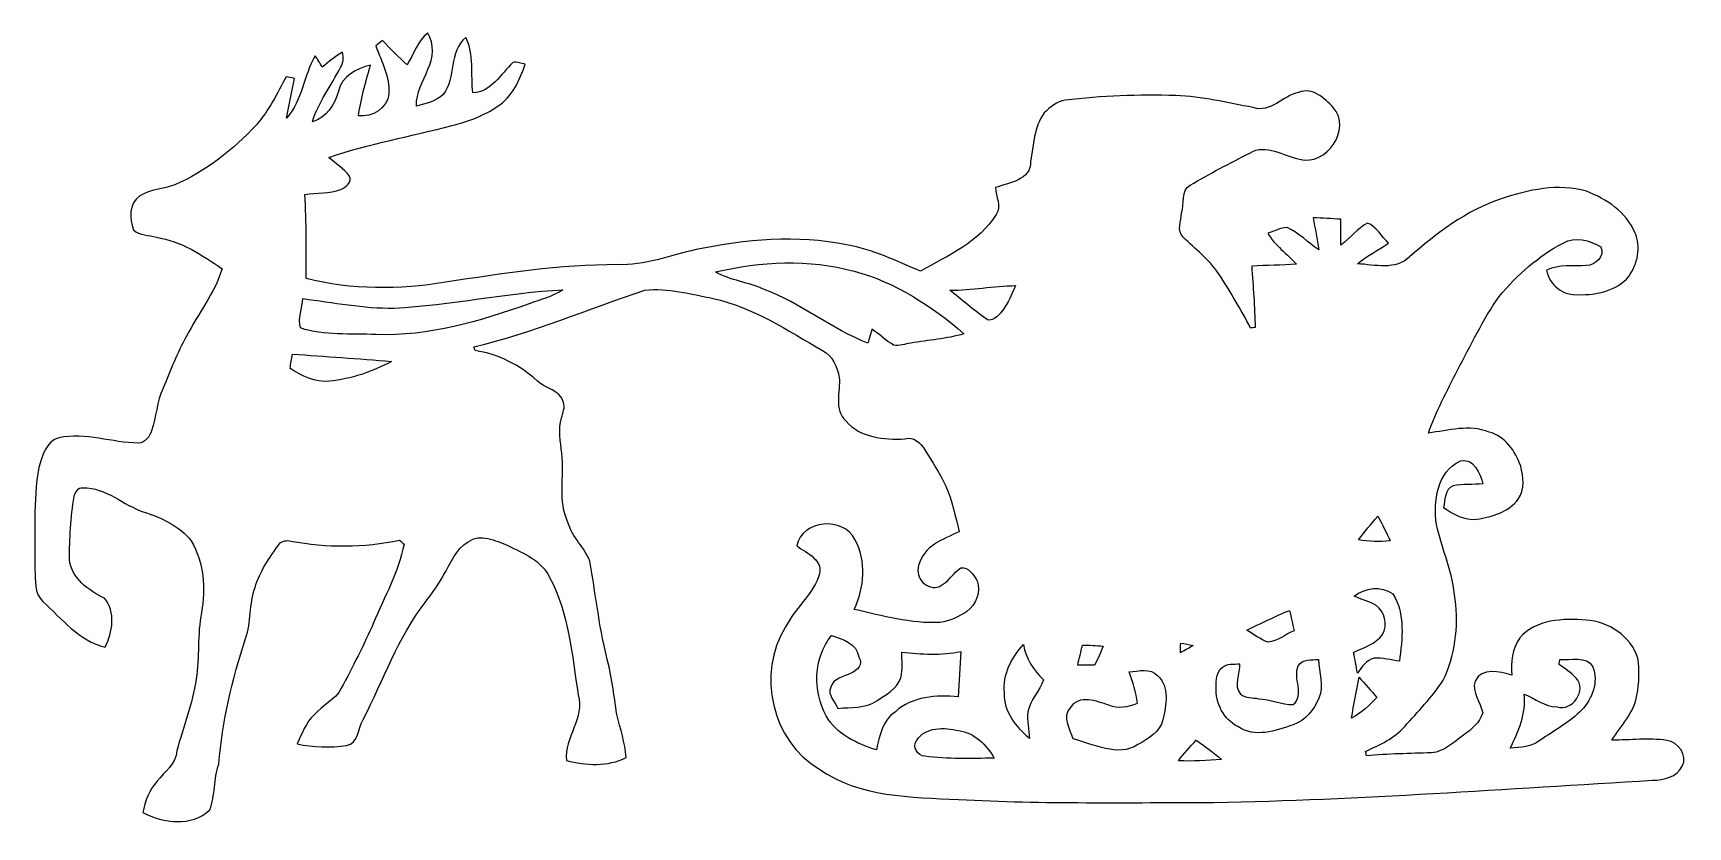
# Model space of a CAD drawing. Header units: centimetres. Extents: x -14.6 to 14.7, y -7.1 to 6.9.
import ezdxf

# ---------------------------------------------------------------- set-up
doc = ezdxf.new("R2010")
doc.units = ezdxf.units.CM
doc.header["$MEASUREMENT"] = 0
doc.layers.add('Layer 1', color=7, linetype='Continuous')

msp = doc.modelspace()

# ---------------------------------------------------------------- linework, layer by layer
at = {"layer": 'Layer 1', "color": 251}
for points, knots in [([(-7.93291, 6.37857), (-7.81791, 6.56837), (-7.75088, 6.79415), (-7.57202, 6.93808), (-7.57202, 6.93808), (-7.45208, 6.74299), (-7.46795, 6.49781), (-7.56673, 6.29708), (-7.56673, 6.29708), (-7.65493, 6.08683), (-7.77875, 5.88045), (-7.77134, 5.64444), (-7.77134, 5.64444), (-7.60659, 5.69031), (-7.42244, 5.72417), (-7.29968, 5.85329), (-7.29968, 5.85329), (-7.06191, 6.14433), (-7.20937, 6.61529), (-6.89716, 6.86117), (-6.89716, 6.86117), (-6.74793, 6.55779), (-6.80861, 6.2043), (-6.77651, 5.87869), (-6.77651, 5.87869), (-6.44031, 5.89245), (-6.28403, 6.21418), (-6.06601, 6.41562), (-6.06601, 6.41562), (-5.99299, 6.43396), (-5.91855, 6.40009), (-5.84694, 6.38775), (-5.84694, 6.38775), (-5.94466, 6.10306), (-6.0766, 5.80249), (-6.34189, 5.63739), (-6.34189, 5.63739), (-6.58178, 5.47158), (-6.85976, 5.37245), (-7.14058, 5.30154), (-7.14058, 5.30154), (-7.86553, 5.10893), (-8.60954, 4.98263), (-9.31933, 4.73569), (-9.31933, 4.73569), (-9.20186, 4.62527), (-9.05616, 4.54201), (-8.95879, 4.41113), (-8.95879, 4.41113), (-8.89847, 4.30424), (-9.01912, 4.20758), (-9.10696, 4.16842), (-9.10696, 4.16842), (-9.31086, 4.09681), (-9.53311, 4.11304), (-9.74513, 4.08129), (-9.74513, 4.08129), (-9.71091, 3.58634), (-9.72608, 3.09033), (-9.72397, 2.59433), (-9.72397, 2.59433), (-8.91893, 2.38725), (-8.07085, 2.39148), (-7.25452, 2.5273), (-7.25452, 2.5273), (-6.24805, 2.68182), (-5.23593, 2.83739), (-4.21534, 2.83916), (-4.21534, 2.83916), (-3.73521, 2.81552), (-3.28542, 3.00426), (-2.82504, 3.10444), (-2.82504, 3.10444), (-1.95157, 3.28895), (-1.03999, 3.36973), (-0.1591, 3.18805), (-0.1591, 3.18805), (0.30057, 3.10903), (0.71967, 2.89983), (1.14547, 2.72203), (1.14547, 2.72203), (1.62595, 2.99932), (2.18123, 3.23427), (2.48426, 3.7278), (2.48426, 3.7278), (2.5848, 3.87315), (2.47368, 4.04495), (2.46944, 4.20229), (2.46944, 4.20229), (2.70334, 4.28942), (3.10621, 4.33141), (3.09033, 4.66866), (3.09033, 4.66866), (3.14643, 4.95759), (3.14678, 5.28108), (3.33234, 5.52556), (3.33234, 5.52556), (3.43323, 5.62645), (3.55424, 5.72841), (3.70099, 5.74851), (3.70099, 5.74851), (4.3494, 5.82859), (5.00451, 5.85258), (5.6575, 5.83212), (5.6575, 5.83212), (6.1214, 5.81554), (6.57401, 5.70794), (7.02769, 5.61834), (7.02769, 5.61834), (7.33742, 5.51462), (7.54803, 5.83142), (7.83167, 5.88504), (7.83167, 5.88504), (8.07826, 5.98734), (8.28604, 5.78485), (8.44479, 5.62328), (8.44479, 5.62328), (8.77746, 5.23205), (8.32379, 4.57553), (7.84542, 4.7057), (7.84542, 4.7057), (7.55862, 4.76109), (7.2577, 4.99039), (6.96807, 4.81436), (6.96807, 4.81436), (6.61211, 4.63338), (6.25687, 4.44888), (5.91397, 4.24356), (5.91397, 4.24356), (5.73828, 4.1589), (5.8233, 3.9049), (5.76051, 3.75673), (5.76051, 3.75673), (5.75451, 3.61562), (5.66949, 3.43853), (5.79155, 3.32423), (5.79155, 3.32423), (6.00745, 3.11714), (6.24452, 2.92876), (6.41597, 2.67935), (6.41597, 2.67935), (6.61882, 2.36714), (6.81355, 2.04823), (6.98182, 1.71556), (6.98182, 1.71556), (7.00193, 1.71873), (7.0425, 1.72473), (7.06261, 1.72755), (7.06261, 1.72755), (7.05379, 2.0895), (7.02733, 2.45075), (7.00158, 2.81164), (7.00158, 2.81164), (7.26581, 2.82893), (7.53145, 2.82822), (7.79568, 2.84515), (7.79568, 2.84515), (7.62388, 3.02683), (7.41609, 3.17994), (7.28451, 3.39584), (7.28451, 3.39584), (7.39775, 3.42688), (7.50782, 3.49109), (7.62741, 3.49497), (7.62741, 3.49497), (7.83872, 3.40325), (7.99994, 3.2258), (8.19185, 3.10021), (8.19185, 3.10021), (8.15763, 3.28859), (8.12094, 3.47733), (8.09131, 3.66642), (8.09131, 3.66642), (8.25359, 3.66536), (8.41516, 3.65372), (8.57709, 3.64208), (8.57709, 3.64208), (8.57885, 3.49003), (8.57462, 3.33692), (8.5792, 3.18452), (8.5792, 3.18452), (8.74289, 3.30694), (8.87024, 3.47839), (9.05263, 3.5747), (9.05263, 3.5747), (9.20785, 3.51226), (9.29993, 3.33516), (9.42128, 3.21804), (9.42128, 3.21804), (9.24172, 3.09245), (9.03993, 2.99932), (8.87412, 2.85433), (8.87412, 2.85433), (9.17681, 2.83492), (9.55181, 2.73544), (9.79311, 2.97568), (9.79311, 2.97568), (10.27465, 3.39866), (10.79712, 3.79765), (11.41236, 4.00297), (11.41236, 4.00297), (11.89355, 4.16243), (12.42272, 4.28519), (12.92225, 4.13632), (12.92225, 4.13632), (13.27961, 4.0065), (13.62251, 3.76343), (13.77844, 3.40572), (13.77844, 3.40572), (13.89733, 3.15101), (13.82466, 2.84974), (13.66908, 2.62925), (13.66908, 2.62925), (13.45636, 2.37913), (13.10358, 2.29411), (12.78749, 2.30823), (12.78749, 2.30823), (12.52114, 2.27824), (12.25726, 2.47544), (12.2174, 2.7432), (12.2174, 2.7432), (12.44071, 2.84515), (12.68695, 2.80635), (12.92401, 2.82222), (12.92401, 2.82222), (13.08453, 2.82822), (13.25421, 2.98697), (13.17413, 3.15101), (13.17413, 3.15101), (12.98575, 3.27625), (12.71693, 3.34222), (12.51021, 3.22121), (12.51021, 3.22121), (12.06959, 2.99261), (11.69705, 2.65112), (11.37673, 2.27542), (11.37673, 2.27542), (11.09027, 1.86443), (10.87543, 1.4097), (10.63942, 0.96873), (10.63942, 0.96873), (10.45951, 0.6029), (10.26019, 0.24448), (10.12684, -0.14217), (10.12684, -0.14217), (10.48103, -0.09948), (10.85391, 0.01693), (11.19964, -0.12524), (11.19964, -0.12524), (11.48609, -0.19932), (11.66707, -0.46355), (11.75914, -0.72778), (11.75914, -0.72778), (11.80782, -0.91793), (11.83605, -1.14088), (11.7154, -1.31128), (11.7154, -1.31128), (11.54712, -1.54164), (11.25291, -1.62807), (10.98479, -1.66829), (10.98479, -1.66829), (10.76466, -1.69051), (10.56746, -1.58009), (10.39389, -1.4605), (10.39389, -1.4605), (10.42211, -1.33562), (10.41118, -1.13242), (10.56428, -1.07844), (10.56428, -1.07844), (10.73714, -1.04281), (10.91671, -1.05763), (11.09239, -1.04069), (11.09239, -1.04069), (11.04441, -0.87242), (10.92235, -0.56691), (10.69269, -0.63535), (10.69269, -0.63535), (10.27642, -0.82338), (10.21221, -1.36102), (10.27042, -1.75895), (10.27042, -1.75895), (10.36567, -2.20486), (10.56499, -2.6289), (10.59815, -3.08786), (10.59815, -3.08786), (10.66482, -3.57646), (10.59921, -4.08446), (10.38472, -4.53072), (10.38472, -4.53072), (10.18611, -4.82), (9.94234, -5.07436), (9.70844, -5.33506), (9.70844, -5.33506), (9.52676, -5.54919), (9.26324, -5.66032), (9.01559, -5.77885), (9.01559, -5.77885), (9.01982, -5.79861), (9.02794, -5.83812), (9.03217, -5.85823), (9.03217, -5.85823), (9.41317, -5.81836), (9.79629, -5.81942), (10.1787, -5.80108), (10.1787, -5.80108), (10.40624, -5.78979), (10.57204, -5.61516), (10.74632, -5.49134), (10.74632, -5.49134), (10.88954, -5.39044), (11.03242, -5.26979), (11.08745, -5.09623), (11.08745, -5.09623), (11.05041, -4.9089), (10.89025, -4.72899), (10.95199, -4.53214), (10.95199, -4.53214), (11.07228, -4.28484), (11.38802, -4.36986), (11.6011, -4.42666), (11.6011, -4.42666), (11.58064, -4.19947), (11.61133, -3.96134), (11.74221, -3.76837), (11.74221, -3.76837), (12.03254, -3.43782), (12.51126, -3.4223), (12.91555, -3.45405), (12.91555, -3.45405), (13.31172, -3.48403), (13.70824, -3.73204), (13.82889, -4.12538), (13.82889, -4.12538), (13.86417, -4.34516), (13.85887, -4.56389), (13.81266, -4.78155), (13.81266, -4.78155), (13.76927, -5.09517), (13.52973, -5.32236), (13.37063, -5.57989), (13.37063, -5.57989), (13.69448, -5.58024), (14.02327, -5.53544), (14.34571, -5.58306), (14.34571, -5.58306), (14.5482, -5.60881), (14.71648, -5.85047), (14.61699, -6.04167), (14.61699, -6.04167), (14.52704, -6.23147), (14.28468, -6.28685), (14.09312, -6.29003), (14.09312, -6.29003), (11.50726, -6.44102), (8.92281, -6.63046), (6.33236, -6.68514), (6.33236, -6.68514), (4.82671, -6.67985), (3.31999, -6.71266), (1.8161, -6.6294), (1.8161, -6.6294), (0.97719, -6.58848), (0.0635, -6.59412), (-0.65264, -6.08506), (-0.65264, -6.08506), (-1.49013, -5.60529), (-1.74872, -4.39138), (-1.24778, -3.58316), (-1.24778, -3.58316), (-1.08656, -3.26249), (-0.78881, -3.0293), (-0.65934, -2.69064), (-0.65934, -2.69064), (-0.53975, -2.39677), (-0.86536, -2.27365), (-1.04316, -2.14066), (-1.04316, -2.14066), (-0.95568, -1.67111), (-0.21343, -1.6189), (-0.01552, -2.02847), (-0.01552, -2.02847), (0.19473, -2.40982), (0.15205, -2.88008), (-0.02893, -3.26425), (-0.02893, -3.26425), (0.47025, -3.38349), (0.97649, -3.5179), (1.49401, -3.49709), (1.49401, -3.49709), (1.66194, -3.46922), (1.82174, -3.39584), (1.96109, -3.29953), (1.96109, -3.29953), (2.12866, -3.18382), (2.21439, -2.95063), (2.14806, -2.75661), (2.14806, -2.75661), (2.07751, -2.66277), (1.99954, -2.50508), (1.8602, -2.52589), (1.8602, -2.52589), (1.72191, -2.62184), (1.63442, -2.7813), (1.48096, -2.85679), (1.48096, -2.85679), (1.26259, -2.94499), (1.04034, -2.70404), (1.11019, -2.48779), (1.11019, -2.48779), (1.19768, -2.14101), (1.54129, -2.02494), (1.82562, -1.88983), (1.82562, -1.88983), (1.76495, -1.61678), (1.69792, -1.34338), (1.59456, -1.08338), (1.59456, -1.08338), (1.48378, -0.86043), (1.35255, -0.64841), (1.21955, -0.4385), (1.21955, -0.4385), (1.14335, -0.32068), (1.02658, -0.19473), (0.86431, -0.24765), (0.86431, -0.24765), (0.49918, -0.26141), (0.07514, -0.22895), (-0.17568, 0.07267), (-0.17568, 0.07267), (-0.39723, 0.27023), (-0.26882, 0.58984), (-0.29281, 0.84173), (-0.29281, 0.84173), (-0.32703, 1.02764), (-0.4124, 1.22661), (-0.58667, 1.31904), (-0.58667, 1.31904), (-1.20862, 1.66899), (-1.81222, 2.08774), (-2.52236, 2.23838), (-2.52236, 2.23838), (-2.91818, 2.32057), (-3.32493, 2.43029), (-3.73098, 2.38725), (-3.73098, 2.38725), (-4.74028, 2.05423), (-5.72064, 1.62631), (-6.75781, 1.38112), (-6.75781, 1.38112), (-6.75181, 1.36525), (-6.74053, 1.33279), (-6.73488, 1.31657), (-6.73488, 1.31657), (-6.32389, 1.25624), (-5.94113, 1.06398), (-5.63668, 0.78281), (-5.63668, 0.78281), (-5.49381, 0.63535), (-5.23099, 0.62336), (-5.17102, 0.4004), (-5.17102, 0.4004), (-5.13715, 0.30833), (-5.18372, 0.21484), (-5.20453, 0.12524), (-5.20453, 0.12524), (-5.26909, -0.07832), (-5.22288, -0.29528), (-5.20171, -0.5013), (-5.20171, -0.5013), (-5.15126, -0.91334), (-5.27403, -1.34514), (-5.08564, -1.73637), (-5.08564, -1.73637), (-5.01721, -1.99319), (-4.79425, -2.16676), (-4.70535, -2.41124), (-4.70535, -2.41124), (-4.60304, -2.96933), (-4.5466, -3.5373), (-4.41113, -4.08975), (-4.41113, -4.08975), (-4.32223, -4.43054), (-4.27461, -4.77908), (-4.22839, -5.12798), (-4.22839, -5.12798), (-4.16101, -5.37739), (-4.08623, -5.62539), (-4.05941, -5.88363), (-4.05941, -5.88363), (-4.38538, -6.05578), (-4.77238, -6.02827), (-5.11951, -5.94184), (-5.11951, -5.94184), (-5.16431, -5.5312), (-4.78473, -5.18548), (-4.91102, -4.77626), (-4.91102, -4.77626), (-5.01968, -4.07564), (-5.07083, -3.33446), (-5.41584, -2.69946), (-5.41584, -2.69946), (-5.55272, -2.4003), (-5.88186, -2.27189), (-6.15703, -2.1336), (-6.15703, -2.1336), (-6.36729, -2.04893), (-6.64669, -1.90712), (-6.85553, -2.06904), (-6.85553, -2.06904), (-7.0799, -2.19886), (-7.16739, -2.44934), (-7.29262, -2.65924), (-7.29262, -2.65924), (-7.3847, -2.83034), (-7.50217, -2.98556), (-7.61753, -3.14113), (-7.61753, -3.14113), (-8.09731, -3.76484), (-8.35519, -4.51732), (-8.71079, -5.21123), (-8.71079, -5.21123), (-8.80639, -5.35517), (-8.79263, -5.64233), (-9.00571, -5.67408), (-9.00571, -5.67408), (-9.29605, -5.71676), (-9.5945, -5.70265), (-9.88201, -5.64656), (-9.88201, -5.64656), (-9.79734, -5.46629), (-9.72644, -5.27226), (-9.58109, -5.13009), (-9.58109, -5.13009), (-9.43328, -4.9597), (-9.20397, -4.86833), (-9.0999, -4.6609), (-9.0999, -4.6609), (-8.8967, -4.28166), (-8.70514, -3.89643), (-8.52876, -3.50449), (-8.52876, -3.50449), (-8.34037, -3.04271), (-8.08567, -2.6035), (-7.98936, -2.10855), (-7.98936, -2.10855), (-8.01617, -2.08456), (-8.04298, -2.06058), (-8.06944, -2.03694), (-8.06944, -2.03694), (-8.6995, -2.17558), (-9.35849, -2.17276), (-9.99137, -2.05458), (-9.99137, -2.05458), (-10.0644, -2.03976), (-10.15224, -2.0447), (-10.20022, -2.11032), (-10.20022, -2.11032), (-10.36779, -2.3495), (-10.54488, -2.59398), (-10.62602, -2.87902), (-10.62602, -2.87902), (-10.7315, -3.1683), (-10.68952, -3.48862), (-10.79324, -3.7786), (-10.79324, -3.7786), (-11.03171, -4.50144), (-11.20987, -5.24475), (-11.26455, -6.00534), (-11.26455, -6.00534), (-11.36544, -6.26533), (-11.32452, -6.55743), (-11.42541, -6.81461), (-11.42541, -6.81461), (-11.74962, -7.11553), (-12.24492, -7.05097), (-12.6111, -6.86188), (-12.6111, -6.86188), (-12.56841, -6.6608), (-12.49962, -6.4576), (-12.35428, -6.30696), (-12.35428, -6.30696), (-12.22693, -6.13586), (-12.02055, -6.00322), (-12.00926, -5.76756), (-12.00926, -5.76756), (-11.89637, -5.34388), (-11.7281, -4.93395), (-11.66742, -4.49756), (-11.66742, -4.49756), (-11.60216, -4.10704), (-11.65119, -3.70734), (-11.57252, -3.31858), (-11.57252, -3.31858), (-11.49068, -2.89172), (-11.53689, -2.43346), (-11.75244, -2.0514), (-11.75244, -2.0514), (-11.96128, -1.79035), (-12.27455, -1.64148), (-12.58711, -1.54199), (-12.58711, -1.54199), (-12.95859, -1.4224), (-13.25951, -1.10208), (-13.67014, -1.1109), (-13.67014, -1.1109), (-13.75869, -1.0989), (-13.80843, -1.19415), (-13.82289, -1.26753), (-13.82289, -1.26753), (-13.88921, -1.63442), (-13.90403, -2.00872), (-13.91003, -2.3809), (-13.91003, -2.3809), (-13.87158, -2.71286), (-13.5703, -2.9337), (-13.28773, -3.06493), (-13.28773, -3.06493), (-13.08453, -3.31611), (-13.14521, -3.66536), (-13.27573, -3.93312), (-13.27573, -3.93312), (-13.74211, -3.82199), (-14.04197, -3.43217), (-14.37711, -3.12244), (-14.37711, -3.12244), (-14.53691, -2.98238), (-14.50728, -2.74779), (-14.51822, -2.5587), (-14.51822, -2.5587), (-14.51751, -1.95721), (-14.55103, -1.34938), (-14.45048, -0.75389), (-14.45048, -0.75389), (-14.38698, -0.55633), (-14.32772, -0.2861), (-14.09524, -0.22648), (-14.09524, -0.22648), (-13.62146, -0.12806), (-13.1572, -0.31468), (-12.68518, -0.32103), (-12.68518, -0.32103), (-12.56806, -0.31503), (-12.48904, -0.20532), (-12.45658, -0.10231), (-12.45658, -0.10231), (-12.37439, 0.14464), (-12.36028, 0.41063), (-12.25303, 0.64982), (-12.25303, 0.64982), (-12.11933, 0.9592), (-12.00503, 1.27811), (-11.83816, 1.57198), (-11.83816, 1.57198), (-11.63426, 1.97309), (-11.34075, 2.33151), (-11.20669, 2.76542), (-11.20669, 2.76542), (-11.56194, 3.00955), (-11.93377, 3.25755), (-12.37015, 3.32317), (-12.37015, 3.32317), (-12.50456, 3.36409), (-12.66896, 3.35033), (-12.77373, 3.45228), (-12.77373, 3.45228), (-12.85311, 3.65231), (-12.85628, 3.91866), (-12.66613, 4.05624), (-12.66613, 4.05624), (-12.47775, 4.17124), (-12.24844, 4.17548), (-12.04454, 4.25132), (-12.04454, 4.25132), (-11.49103, 4.49086), (-11.01443, 4.87468), (-10.60274, 5.31072), (-10.60274, 5.31072), (-10.38154, 5.56472), (-10.23338, 5.87058), (-10.07428, 6.16514), (-10.07428, 6.16514), (-10.02665, 6.15562), (-9.97867, 6.14609), (-9.93069, 6.13622), (-9.93069, 6.13622), (-9.96738, 5.90056), (-10.03018, 5.66949), (-10.06687, 5.43348), (-10.06687, 5.43348), (-9.78853, 5.74816), (-9.76806, 6.18455), (-9.56169, 6.53768), (-9.56169, 6.53768), (-9.51724, 6.47136), (-9.47667, 6.40292), (-9.43786, 6.33307), (-9.43786, 6.33307), (-9.31933, 6.42373), (-9.20962, 6.52674), (-9.07944, 6.60082), (-9.07944, 6.60082), (-9.05087, 6.50875), (-9.06639, 6.41138), (-9.11366, 6.32813), (-9.11366, 6.32813), (-9.28053, 6.00886), (-9.50348, 5.71641), (-9.61108, 5.36822), (-9.61108, 5.36822), (-9.36202, 5.44089), (-9.21914, 5.66879), (-9.15106, 5.90762), (-9.15106, 5.90762), (-9.09355, 6.17255), (-8.82826, 6.31331), (-8.58591, 6.3687), (-8.58591, 6.3687), (-8.66493, 6.07307), (-8.75383, 5.77956), (-8.79616, 5.47546), (-8.79616, 5.47546), (-8.55451, 5.44442), (-8.28005, 5.60493), (-8.25888, 5.86176), (-8.25888, 5.86176), (-8.24018, 6.16162), (-8.38835, 6.43608), (-8.49066, 6.70948), (-8.49066, 6.70948), (-8.45079, 6.74158), (-8.41093, 6.77333), (-8.37071, 6.80508), (-8.37071, 6.80508), (-8.22537, 6.66291), (-8.09237, 6.50628), (-7.93291, 6.37857), (-7.93291, 6.37857), (-7.93291, 6.37857), (-7.93291, 6.37857), (-7.93291, 6.37857)], [0, 0, 0, 0, 0.00537634, 0.00537634, 0.00537634, 0.00537634, 0.01075269, 0.01075269, 0.01075269, 0.01075269, 0.01612903, 0.01612903, 0.01612903, 0.01612903, 0.02150538, 0.02150538, 0.02150538, 0.02150538, 0.02688172, 0.02688172, 0.02688172, 0.02688172, 0.03225806, 0.03225806, 0.03225806, 0.03225806, 0.03763441, 0.03763441, 0.03763441, 0.03763441, 0.04301075, 0.04301075, 0.04301075, 0.04301075, 0.0483871, 0.0483871, 0.0483871, 0.0483871, 0.05376344, 0.05376344, 0.05376344, 0.05376344, 0.05913978, 0.05913978, 0.05913978, 0.05913978, 0.06451613, 0.06451613, 0.06451613, 0.06451613, 0.06989247, 0.06989247, 0.06989247, 0.06989247, 0.07526882, 0.07526882, 0.07526882, 0.07526882, 0.08064516, 0.08064516, 0.08064516, 0.08064516, 0.08602151, 0.08602151, 0.08602151, 0.08602151, 0.09139785, 0.09139785, 0.09139785, 0.09139785, 0.09677419, 0.09677419, 0.09677419, 0.09677419, 0.10215054, 0.10215054, 0.10215054, 0.10215054, 0.10752688, 0.10752688, 0.10752688, 0.10752688, 0.11290323, 0.11290323, 0.11290323, 0.11290323, 0.11827957, 0.11827957, 0.11827957, 0.11827957, 0.12365591, 0.12365591, 0.12365591, 0.12365591, 0.12903226, 0.12903226, 0.12903226, 0.12903226, 0.1344086, 0.1344086, 0.1344086, 0.1344086, 0.13978495, 0.13978495, 0.13978495, 0.13978495, 0.14516129, 0.14516129, 0.14516129, 0.14516129, 0.15053763, 0.15053763, 0.15053763, 0.15053763, 0.15591398, 0.15591398, 0.15591398, 0.15591398, 0.16129032, 0.16129032, 0.16129032, 0.16129032, 0.16666667, 0.16666667, 0.16666667, 0.16666667, 0.17204301, 0.17204301, 0.17204301, 0.17204301, 0.17741935, 0.17741935, 0.17741935, 0.17741935, 0.1827957, 0.1827957, 0.1827957, 0.1827957, 0.18817204, 0.18817204, 0.18817204, 0.18817204, 0.19354839, 0.19354839, 0.19354839, 0.19354839, 0.19892473, 0.19892473, 0.19892473, 0.19892473, 0.20430108, 0.20430108, 0.20430108, 0.20430108, 0.20967742, 0.20967742, 0.20967742, 0.20967742, 0.21505376, 0.21505376, 0.21505376, 0.21505376, 0.22043011, 0.22043011, 0.22043011, 0.22043011, 0.22580645, 0.22580645, 0.22580645, 0.22580645, 0.2311828, 0.2311828, 0.2311828, 0.2311828, 0.23655914, 0.23655914, 0.23655914, 0.23655914, 0.24193548, 0.24193548, 0.24193548, 0.24193548, 0.24731183, 0.24731183, 0.24731183, 0.24731183, 0.25268817, 0.25268817, 0.25268817, 0.25268817, 0.25806452, 0.25806452, 0.25806452, 0.25806452, 0.26344086, 0.26344086, 0.26344086, 0.26344086, 0.2688172, 0.2688172, 0.2688172, 0.2688172, 0.27419355, 0.27419355, 0.27419355, 0.27419355, 0.27956989, 0.27956989, 0.27956989, 0.27956989, 0.28494624, 0.28494624, 0.28494624, 0.28494624, 0.29032258, 0.29032258, 0.29032258, 0.29032258, 0.29569892, 0.29569892, 0.29569892, 0.29569892, 0.30107527, 0.30107527, 0.30107527, 0.30107527, 0.30645161, 0.30645161, 0.30645161, 0.30645161, 0.31182796, 0.31182796, 0.31182796, 0.31182796, 0.3172043, 0.3172043, 0.3172043, 0.3172043, 0.32258065, 0.32258065, 0.32258065, 0.32258065, 0.32795699, 0.32795699, 0.32795699, 0.32795699, 0.33333333, 0.33333333, 0.33333333, 0.33333333, 0.33870968, 0.33870968, 0.33870968, 0.33870968, 0.34408602, 0.34408602, 0.34408602, 0.34408602, 0.34946237, 0.34946237, 0.34946237, 0.34946237, 0.35483871, 0.35483871, 0.35483871, 0.35483871, 0.36021505, 0.36021505, 0.36021505, 0.36021505, 0.3655914, 0.3655914, 0.3655914, 0.3655914, 0.37096774, 0.37096774, 0.37096774, 0.37096774, 0.37634409, 0.37634409, 0.37634409, 0.37634409, 0.38172043, 0.38172043, 0.38172043, 0.38172043, 0.38709677, 0.38709677, 0.38709677, 0.38709677, 0.39247312, 0.39247312, 0.39247312, 0.39247312, 0.39784946, 0.39784946, 0.39784946, 0.39784946, 0.40322581, 0.40322581, 0.40322581, 0.40322581, 0.40860215, 0.40860215, 0.40860215, 0.40860215, 0.41397849, 0.41397849, 0.41397849, 0.41397849, 0.41935484, 0.41935484, 0.41935484, 0.41935484, 0.42473118, 0.42473118, 0.42473118, 0.42473118, 0.43010753, 0.43010753, 0.43010753, 0.43010753, 0.43548387, 0.43548387, 0.43548387, 0.43548387, 0.44086022, 0.44086022, 0.44086022, 0.44086022, 0.44623656, 0.44623656, 0.44623656, 0.44623656, 0.4516129, 0.4516129, 0.4516129, 0.4516129, 0.45698925, 0.45698925, 0.45698925, 0.45698925, 0.46236559, 0.46236559, 0.46236559, 0.46236559, 0.46774194, 0.46774194, 0.46774194, 0.46774194, 0.47311828, 0.47311828, 0.47311828, 0.47311828, 0.47849462, 0.47849462, 0.47849462, 0.47849462, 0.48387097, 0.48387097, 0.48387097, 0.48387097, 0.48924731, 0.48924731, 0.48924731, 0.48924731, 0.49462366, 0.49462366, 0.49462366, 0.49462366, 0.5, 0.5, 0.5, 0.5, 0.50537634, 0.50537634, 0.50537634, 0.50537634, 0.51075269, 0.51075269, 0.51075269, 0.51075269, 0.51612903, 0.51612903, 0.51612903, 0.51612903, 0.52150538, 0.52150538, 0.52150538, 0.52150538, 0.52688172, 0.52688172, 0.52688172, 0.52688172, 0.53225806, 0.53225806, 0.53225806, 0.53225806, 0.53763441, 0.53763441, 0.53763441, 0.53763441, 0.54301075, 0.54301075, 0.54301075, 0.54301075, 0.5483871, 0.5483871, 0.5483871, 0.5483871, 0.55376344, 0.55376344, 0.55376344, 0.55376344, 0.55913978, 0.55913978, 0.55913978, 0.55913978, 0.56451613, 0.56451613, 0.56451613, 0.56451613, 0.56989247, 0.56989247, 0.56989247, 0.56989247, 0.57526882, 0.57526882, 0.57526882, 0.57526882, 0.58064516, 0.58064516, 0.58064516, 0.58064516, 0.58602151, 0.58602151, 0.58602151, 0.58602151, 0.59139785, 0.59139785, 0.59139785, 0.59139785, 0.59677419, 0.59677419, 0.59677419, 0.59677419, 0.60215054, 0.60215054, 0.60215054, 0.60215054, 0.60752688, 0.60752688, 0.60752688, 0.60752688, 0.61290323, 0.61290323, 0.61290323, 0.61290323, 0.61827957, 0.61827957, 0.61827957, 0.61827957, 0.62365591, 0.62365591, 0.62365591, 0.62365591, 0.62903226, 0.62903226, 0.62903226, 0.62903226, 0.6344086, 0.6344086, 0.6344086, 0.6344086, 0.63978495, 0.63978495, 0.63978495, 0.63978495, 0.64516129, 0.64516129, 0.64516129, 0.64516129, 0.65053763, 0.65053763, 0.65053763, 0.65053763, 0.65591398, 0.65591398, 0.65591398, 0.65591398, 0.66129032, 0.66129032, 0.66129032, 0.66129032, 0.66666667, 0.66666667, 0.66666667, 0.66666667, 0.67204301, 0.67204301, 0.67204301, 0.67204301, 0.67741935, 0.67741935, 0.67741935, 0.67741935, 0.6827957, 0.6827957, 0.6827957, 0.6827957, 0.68817204, 0.68817204, 0.68817204, 0.68817204, 0.69354839, 0.69354839, 0.69354839, 0.69354839, 0.69892473, 0.69892473, 0.69892473, 0.69892473, 0.70430108, 0.70430108, 0.70430108, 0.70430108, 0.70967742, 0.70967742, 0.70967742, 0.70967742, 0.71505376, 0.71505376, 0.71505376, 0.71505376, 0.72043011, 0.72043011, 0.72043011, 0.72043011, 0.72580645, 0.72580645, 0.72580645, 0.72580645, 0.7311828, 0.7311828, 0.7311828, 0.7311828, 0.73655914, 0.73655914, 0.73655914, 0.73655914, 0.74193548, 0.74193548, 0.74193548, 0.74193548, 0.74731183, 0.74731183, 0.74731183, 0.74731183, 0.75268817, 0.75268817, 0.75268817, 0.75268817, 0.75806452, 0.75806452, 0.75806452, 0.75806452, 0.76344086, 0.76344086, 0.76344086, 0.76344086, 0.7688172, 0.7688172, 0.7688172, 0.7688172, 0.77419355, 0.77419355, 0.77419355, 0.77419355, 0.77956989, 0.77956989, 0.77956989, 0.77956989, 0.78494624, 0.78494624, 0.78494624, 0.78494624, 0.79032258, 0.79032258, 0.79032258, 0.79032258, 0.79569892, 0.79569892, 0.79569892, 0.79569892, 0.80107527, 0.80107527, 0.80107527, 0.80107527, 0.80645161, 0.80645161, 0.80645161, 0.80645161, 0.81182796, 0.81182796, 0.81182796, 0.81182796, 0.8172043, 0.8172043, 0.8172043, 0.8172043, 0.82258065, 0.82258065, 0.82258065, 0.82258065, 0.82795699, 0.82795699, 0.82795699, 0.82795699, 0.83333333, 0.83333333, 0.83333333, 0.83333333, 0.83870968, 0.83870968, 0.83870968, 0.83870968, 0.84408602, 0.84408602, 0.84408602, 0.84408602, 0.84946237, 0.84946237, 0.84946237, 0.84946237, 0.85483871, 0.85483871, 0.85483871, 0.85483871, 0.86021505, 0.86021505, 0.86021505, 0.86021505, 0.8655914, 0.8655914, 0.8655914, 0.8655914, 0.87096774, 0.87096774, 0.87096774, 0.87096774, 0.87634409, 0.87634409, 0.87634409, 0.87634409, 0.88172043, 0.88172043, 0.88172043, 0.88172043, 0.88709677, 0.88709677, 0.88709677, 0.88709677, 0.89247312, 0.89247312, 0.89247312, 0.89247312, 0.89784946, 0.89784946, 0.89784946, 0.89784946, 0.90322581, 0.90322581, 0.90322581, 0.90322581, 0.90860215, 0.90860215, 0.90860215, 0.90860215, 0.91397849, 0.91397849, 0.91397849, 0.91397849, 0.91935484, 0.91935484, 0.91935484, 0.91935484, 0.92473118, 0.92473118, 0.92473118, 0.92473118, 0.93010753, 0.93010753, 0.93010753, 0.93010753, 0.93548387, 0.93548387, 0.93548387, 0.93548387, 0.94086022, 0.94086022, 0.94086022, 0.94086022, 0.94623656, 0.94623656, 0.94623656, 0.94623656, 0.9516129, 0.9516129, 0.9516129, 0.9516129, 0.95698925, 0.95698925, 0.95698925, 0.95698925, 0.96236559, 0.96236559, 0.96236559, 0.96236559, 0.96774194, 0.96774194, 0.96774194, 0.96774194, 0.97311828, 0.97311828, 0.97311828, 0.97311828, 0.97849462, 0.97849462, 0.97849462, 0.97849462, 0.98387097, 0.98387097, 0.98387097, 0.98387097, 0.98924731, 0.98924731, 0.98924731, 0.98924731, 1, 1, 1, 1]), ([(-2.48356, 2.70863), (-2.21509, 2.55623), (-1.8983, 2.52801), (-1.6189, 2.39924), (-1.6189, 2.39924), (-0.97155, 2.15512), (-0.42968, 1.7018), (0.21343, 1.44886), (0.21343, 1.44886), (0.23671, 1.53106), (0.2607, 1.6129), (0.28434, 1.69439), (0.28434, 1.69439), (0.41663, 1.60726), (0.53093, 1.49507), (0.66781, 1.41429), (0.66781, 1.41429), (0.76976, 1.39206), (0.87171, 1.43933), (0.97226, 1.44639), (0.97226, 1.44639), (1.28446, 1.50918), (1.60726, 1.51941), (1.91241, 1.61537), (1.91241, 1.61537), (1.34549, 2.10432), (0.70167, 2.53012), (-0.02999, 2.72239), (-0.02999, 2.72239), (-0.82797, 2.94146), (-1.68451, 2.89913), (-2.48356, 2.70863), (-2.48356, 2.70863), (-2.48356, 2.70863), (-2.48356, 2.70863), (-2.48356, 2.70863)], [0, 0, 0, 0, 0.1, 0.1, 0.1, 0.1, 0.2, 0.2, 0.2, 0.2, 0.3, 0.3, 0.3, 0.3, 0.4, 0.4, 0.4, 0.4, 0.5, 0.5, 0.5, 0.5, 0.6, 0.6, 0.6, 0.6, 0.7, 0.7, 0.7, 0.7, 0.8, 0.8, 0.8, 0.8, 1, 1, 1, 1]), ([(-8.16645, 2.0701), (-8.71044, 2.05881), (-9.24278, 2.17276), (-9.77935, 2.23696), (-9.77935, 2.23696), (-9.78923, 2.06692), (-9.87037, 1.88842), (-9.82239, 1.71732), (-9.82239, 1.71732), (-9.39659, 1.57586), (-8.92704, 1.62137), (-8.48431, 1.60161), (-8.48431, 1.60161), (-7.55191, 1.56633), (-6.6481, 1.83727), (-5.77956, 2.14454), (-5.77956, 2.14454), (-5.57601, 2.21933), (-5.36187, 2.27471), (-5.17913, 2.39501), (-5.17913, 2.39501), (-6.17996, 2.34139), (-7.16492, 2.11949), (-8.16645, 2.0701), (-8.16645, 2.0701), (-8.16645, 2.0701), (-8.16645, 2.0701), (-8.16645, 2.0701)], [0, 0, 0, 0, 0.125, 0.125, 0.125, 0.125, 0.25, 0.25, 0.25, 0.25, 0.375, 0.375, 0.375, 0.375, 0.5, 0.5, 0.5, 0.5, 0.625, 0.625, 0.625, 0.625, 0.75, 0.75, 0.75, 0.75, 1, 1, 1, 1]), ([(1.66017, 2.38725), (1.87537, 2.21897), (2.07963, 2.03659), (2.30293, 1.87925), (2.30293, 1.87925), (2.37137, 1.82386), (2.4578, 1.88524), (2.51319, 1.93111), (2.51319, 1.93111), (2.66453, 2.07645), (2.74038, 2.27894), (2.82363, 2.46733), (2.82363, 2.46733), (2.43417, 2.46521), (2.04999, 2.38231), (1.66017, 2.38725), (1.66017, 2.38725), (1.66017, 2.38725), (1.66017, 2.38725), (1.66017, 2.38725)], [0, 0, 0, 0, 0.16666667, 0.16666667, 0.16666667, 0.16666667, 0.33333333, 0.33333333, 0.33333333, 0.33333333, 0.5, 0.5, 0.5, 0.5, 0.66666667, 0.66666667, 0.66666667, 0.66666667, 1, 1, 1, 1]), ([(-9.96597, 1.25624), (-9.97938, 1.17193), (-9.99278, 1.08761), (-10.00548, 1.00259), (-10.00548, 1.00259), (-9.79734, 0.87207), (-9.56557, 0.74718), (-9.30945, 0.77541), (-9.30945, 0.77541), (-8.92387, 0.81315), (-8.55416, 0.94333), (-8.21267, 1.1236), (-8.21267, 1.1236), (-8.79616, 1.17863), (-9.38177, 1.21073), (-9.96597, 1.25624), (-9.96597, 1.25624), (-9.96597, 1.25624), (-9.96597, 1.25624), (-9.96597, 1.25624)], [0, 0, 0, 0, 0.16666667, 0.16666667, 0.16666667, 0.16666667, 0.33333333, 0.33333333, 0.33333333, 0.33333333, 0.5, 0.5, 0.5, 0.5, 0.66666667, 0.66666667, 0.66666667, 0.66666667, 1, 1, 1, 1]), ([(8.88894, -2.03271), (9.07415, -2.06093), (9.2643, -2.07786), (9.45127, -2.05176), (9.45127, -2.05176), (9.38283, -1.90394), (9.31333, -1.75683), (9.23255, -1.61572), (9.23255, -1.61572), (9.1126, -1.75013), (8.99971, -1.89054), (8.88894, -2.03271), (8.88894, -2.03271), (8.88894, -2.03271), (8.88894, -2.03271), (8.88894, -2.03271)], [0, 0, 0, 0, 0.2, 0.2, 0.2, 0.2, 0.4, 0.4, 0.4, 0.4, 0.6, 0.6, 0.6, 0.6, 1, 1, 1, 1]), ([(8.81133, -3.02824), (8.93586, -3.09104), (9.07627, -3.11714), (9.19621, -3.18946), (9.19621, -3.18946), (9.35849, -3.30447), (9.41035, -3.53448), (9.31792, -3.70946), (9.31792, -3.70946), (9.18916, -3.87385), (8.98772, -3.94335), (8.80427, -4.02555), (8.80427, -4.02555), (8.8265, -4.14726), (8.84908, -4.26896), (8.87271, -4.39173), (8.87271, -4.39173), (8.95138, -4.28731), (9.02723, -4.15678), (9.16658, -4.12926), (9.16658, -4.12926), (9.31721, -4.11762), (9.46573, -4.16384), (9.61531, -4.18183), (9.61531, -4.18183), (9.66294, -3.7906), (9.72573, -3.34116), (9.49713, -2.9912), (9.49713, -2.9912), (9.28229, -2.8321), (9.01312, -2.88819), (8.81133, -3.02824), (8.81133, -3.02824), (8.81133, -3.02824), (8.81133, -3.02824), (8.81133, -3.02824)], [0, 0, 0, 0, 0.1, 0.1, 0.1, 0.1, 0.2, 0.2, 0.2, 0.2, 0.3, 0.3, 0.3, 0.3, 0.4, 0.4, 0.4, 0.4, 0.5, 0.5, 0.5, 0.5, 0.6, 0.6, 0.6, 0.6, 0.7, 0.7, 0.7, 0.7, 0.8, 0.8, 0.8, 0.8, 1, 1, 1, 1]), ([(6.91762, -3.63008), (7.03968, -3.70487), (7.15539, -3.79624), (7.29051, -3.84739), (7.29051, -3.84739), (7.45949, -3.82764), (7.59742, -3.70805), (7.74982, -3.64173), (7.74982, -3.64173), (7.72513, -3.52072), (7.69937, -3.40148), (7.66904, -3.28224), (7.66904, -3.28224), (7.41292, -3.38561), (7.16703, -3.51261), (6.91762, -3.63008), (6.91762, -3.63008), (6.91762, -3.63008), (6.91762, -3.63008), (6.91762, -3.63008)], [0, 0, 0, 0, 0.16666667, 0.16666667, 0.16666667, 0.16666667, 0.33333333, 0.33333333, 0.33333333, 0.33333333, 0.5, 0.5, 0.5, 0.5, 0.66666667, 0.66666667, 0.66666667, 0.66666667, 1, 1, 1, 1]), ([(-0.43286, -3.72533), (-0.75106, -4.12785), (-0.76447, -4.705), (-0.52599, -5.15161), (-0.52599, -5.15161), (-0.33655, -5.47546), (0.01905, -5.64444), (0.36407, -5.75134), (0.36407, -5.75134), (0.42369, -5.50686), (0.47061, -5.22676), (0.69885, -5.07541), (0.69885, -5.07541), (1.00083, -4.80131), (1.42487, -4.78084), (1.80975, -4.81013), (1.80975, -4.81013), (1.82245, -4.54307), (1.84221, -4.27743), (1.85561, -4.01108), (1.85561, -4.01108), (1.50989, -4.07846), (1.15888, -4.06047), (0.81139, -4.01955), (0.81139, -4.01955), (0.81844, -4.17054), (0.82691, -4.32294), (0.79869, -4.47322), (0.79869, -4.47322), (0.73201, -4.66972), (0.53269, -4.77732), (0.36901, -4.8828), (0.36901, -4.8828), (0.16863, -5.02426), (-0.08749, -4.99075), (-0.31644, -5.0165), (-0.31644, -5.0165), (-0.36654, -4.89797), (-0.50624, -4.78084), (-0.44274, -4.64114), (-0.44274, -4.64114), (-0.39864, -4.47922), (-0.21237, -4.45841), (-0.08467, -4.39208), (-0.08467, -4.39208), (0.02222, -4.35046), (0.1457, -4.23651), (0.05292, -4.1088), (0.05292, -4.1088), (0.02328, -3.87421), (-0.23918, -3.78566), (-0.43286, -3.72533), (-0.43286, -3.72533), (-0.43286, -3.72533), (-0.43286, -3.72533), (-0.43286, -3.72533)], [0, 0, 0, 0, 0.06666667, 0.06666667, 0.06666667, 0.06666667, 0.13333333, 0.13333333, 0.13333333, 0.13333333, 0.2, 0.2, 0.2, 0.2, 0.26666667, 0.26666667, 0.26666667, 0.26666667, 0.33333333, 0.33333333, 0.33333333, 0.33333333, 0.4, 0.4, 0.4, 0.4, 0.46666667, 0.46666667, 0.46666667, 0.46666667, 0.53333333, 0.53333333, 0.53333333, 0.53333333, 0.6, 0.6, 0.6, 0.6, 0.66666667, 0.66666667, 0.66666667, 0.66666667, 0.73333333, 0.73333333, 0.73333333, 0.73333333, 0.8, 0.8, 0.8, 0.8, 0.86666667, 0.86666667, 0.86666667, 0.86666667, 1, 1, 1, 1]), ([(2.63102, -4.7438), (2.61161, -5.07718), (2.84092, -5.34423), (3.07375, -5.55202), (3.07375, -5.55202), (3.06211, -5.39327), (3.02084, -5.23452), (3.04271, -5.07506), (3.04271, -5.07506), (3.08504, -4.86481), (3.25155, -4.70923), (3.32105, -4.51026), (3.32105, -4.51026), (3.14043, -4.34411), (3.00919, -4.13279), (2.9651, -3.88691), (2.9651, -3.88691), (2.75661, -4.11656), (2.58657, -4.42348), (2.63102, -4.7438), (2.63102, -4.7438), (2.63102, -4.7438), (2.63102, -4.7438), (2.63102, -4.7438)], [0, 0, 0, 0, 0.14285714, 0.14285714, 0.14285714, 0.14285714, 0.28571429, 0.28571429, 0.28571429, 0.28571429, 0.42857143, 0.42857143, 0.42857143, 0.42857143, 0.57142857, 0.57142857, 0.57142857, 0.57142857, 0.71428571, 0.71428571, 0.71428571, 0.71428571, 1, 1, 1, 1]), ([(4.00932, -3.89572), (3.98145, -4.01355), (3.95111, -4.13068), (3.9243, -4.24886), (3.9243, -4.24886), (4.02308, -4.25027), (4.12221, -4.25203), (4.22169, -4.25379), (4.22169, -4.25379), (4.28131, -4.14479), (4.33564, -4.03296), (4.37197, -3.91407), (4.37197, -3.91407), (4.25168, -3.9056), (4.12926, -3.8989), (4.00932, -3.89572), (4.00932, -3.89572), (4.00932, -3.89572), (4.00932, -3.89572), (4.00932, -3.89572)], [0, 0, 0, 0, 0.16666667, 0.16666667, 0.16666667, 0.16666667, 0.33333333, 0.33333333, 0.33333333, 0.33333333, 0.5, 0.5, 0.5, 0.5, 0.66666667, 0.66666667, 0.66666667, 0.66666667, 1, 1, 1, 1]), ([(5.74675, -3.86045), (5.74393, -3.9183), (5.74146, -3.97651), (5.73969, -4.03507), (5.73969, -4.03507), (5.81166, -3.98921), (5.89315, -3.95217), (5.96477, -3.90349), (5.96477, -3.90349), (5.89209, -3.88691), (5.81942, -3.87279), (5.74675, -3.86045), (5.74675, -3.86045), (5.74675, -3.86045), (5.74675, -3.86045), (5.74675, -3.86045)], [0, 0, 0, 0, 0.2, 0.2, 0.2, 0.2, 0.4, 0.4, 0.4, 0.4, 0.6, 0.6, 0.6, 0.6, 1, 1, 1, 1]), ([(12.45129, -4.14867), (12.44812, -4.17195), (12.44212, -4.21816), (12.43894, -4.24109), (12.43894, -4.24109), (12.54372, -4.31377), (12.64849, -4.38644), (12.73739, -4.47922), (12.73739, -4.47922), (12.94377, -4.68348), (12.66613, -5.08353), (12.40226, -4.99075), (12.40226, -4.99075), (12.18353, -4.98898), (12.01208, -4.84329), (11.81876, -4.76391), (11.81876, -4.76391), (11.86321, -5.10822), (11.72034, -5.42184), (11.57287, -5.7217), (11.57287, -5.7217), (11.75667, -5.71006), (11.95493, -5.69666), (12.10627, -5.57918), (12.10627, -5.57918), (12.35569, -5.40773), (12.62662, -5.26133), (12.84005, -5.04296), (12.84005, -5.04296), (13.02597, -4.84434), (13.13674, -4.55119), (13.03796, -4.28378), (13.03796, -4.28378), (12.92542, -4.07388), (12.63685, -4.17089), (12.45129, -4.14867), (12.45129, -4.14867), (12.45129, -4.14867), (12.45129, -4.14867), (12.45129, -4.14867)], [0, 0, 0, 0, 0.09090909, 0.09090909, 0.09090909, 0.09090909, 0.18181818, 0.18181818, 0.18181818, 0.18181818, 0.27272727, 0.27272727, 0.27272727, 0.27272727, 0.36363636, 0.36363636, 0.36363636, 0.36363636, 0.45454545, 0.45454545, 0.45454545, 0.45454545, 0.54545455, 0.54545455, 0.54545455, 0.54545455, 0.63636364, 0.63636364, 0.63636364, 0.63636364, 0.72727273, 0.72727273, 0.72727273, 0.72727273, 0.81818182, 0.81818182, 0.81818182, 0.81818182, 1, 1, 1, 1]), ([(4.83623, -4.37268), (4.8955, -4.55436), (4.96006, -4.73498), (4.98193, -4.92654), (4.98193, -4.92654), (4.82, -4.99181), (4.6355, -5.02214), (4.46899, -4.95653), (4.46899, -4.95653), (4.26085, -4.88244), (3.95076, -4.75756), (3.80083, -4.99992), (3.80083, -4.99992), (3.63502, -5.15549), (3.79836, -5.38551), (3.84175, -5.55872), (3.84175, -5.55872), (4.20617, -5.64409), (4.62844, -5.88857), (4.98969, -5.65856), (4.98969, -5.65856), (5.16925, -5.55519), (5.38021, -5.43243), (5.43172, -5.21723), (5.43172, -5.21723), (5.48852, -4.95864), (5.55625, -4.63691), (5.33823, -4.43406), (5.33823, -4.43406), (5.20418, -4.29966), (5.0038, -4.35469), (4.83623, -4.37268), (4.83623, -4.37268), (4.83623, -4.37268), (4.83623, -4.37268), (4.83623, -4.37268)], [0, 0, 0, 0, 0.1, 0.1, 0.1, 0.1, 0.2, 0.2, 0.2, 0.2, 0.3, 0.3, 0.3, 0.3, 0.4, 0.4, 0.4, 0.4, 0.5, 0.5, 0.5, 0.5, 0.6, 0.6, 0.6, 0.6, 0.7, 0.7, 0.7, 0.7, 0.8, 0.8, 0.8, 0.8, 1, 1, 1, 1]), ([(7.82426, -4.26156), (7.72442, -4.4771), (7.94808, -4.77838), (7.73571, -4.95088), (7.73571, -4.95088), (7.52616, -4.94947), (7.33037, -4.85669), (7.12188, -4.84505), (7.12188, -4.84505), (7.01463, -4.82424), (6.89539, -4.83482), (6.80614, -4.76532), (6.80614, -4.76532), (6.67314, -4.61469), (6.78991, -4.39843), (6.7878, -4.22875), (6.7878, -4.22875), (6.68408, -4.2351), (6.56519, -4.21993), (6.48018, -4.29225), (6.48018, -4.29225), (6.37752, -4.37268), (6.37081, -4.52049), (6.37222, -4.63868), (6.37222, -4.63868), (6.36164, -4.91878), (6.49887, -5.21229), (6.75852, -5.34), (6.75852, -5.34), (7.05273, -5.54143), (7.42809, -5.41937), (7.73606, -5.30613), (7.73606, -5.30613), (7.95267, -5.23416), (8.10577, -5.04331), (8.18868, -4.83694), (8.18868, -4.83694), (8.28357, -4.61963), (8.19256, -4.37656), (8.18339, -4.15219), (8.18339, -4.15219), (8.06027, -4.15925), (7.8994, -4.13949), (7.82426, -4.26156), (7.82426, -4.26156), (7.82426, -4.26156), (7.82426, -4.26156), (7.82426, -4.26156)], [0, 0, 0, 0, 0.07692308, 0.07692308, 0.07692308, 0.07692308, 0.15384615, 0.15384615, 0.15384615, 0.15384615, 0.23076923, 0.23076923, 0.23076923, 0.23076923, 0.30769231, 0.30769231, 0.30769231, 0.30769231, 0.38461538, 0.38461538, 0.38461538, 0.38461538, 0.46153846, 0.46153846, 0.46153846, 0.46153846, 0.53846154, 0.53846154, 0.53846154, 0.53846154, 0.61538462, 0.61538462, 0.61538462, 0.61538462, 0.69230769, 0.69230769, 0.69230769, 0.69230769, 0.76923077, 0.76923077, 0.76923077, 0.76923077, 0.84615385, 0.84615385, 0.84615385, 0.84615385, 1, 1, 1, 1]), ([(8.89988, -4.46476), (8.85649, -4.70676), (8.80569, -4.94806), (8.76617, -5.19077), (8.76617, -5.19077), (8.94115, -5.10293), (9.0805, -4.96323), (9.21314, -4.82212), (9.21314, -4.82212), (9.11049, -4.70147), (9.00395, -4.58399), (8.89988, -4.46476), (8.89988, -4.46476), (8.89988, -4.46476), (8.89988, -4.46476), (8.89988, -4.46476)], [0, 0, 0, 0, 0.2, 0.2, 0.2, 0.2, 0.4, 0.4, 0.4, 0.4, 0.6, 0.6, 0.6, 0.6, 1, 1, 1, 1]), ([(1.0735, -5.59047), (0.99272, -5.7023), (1.09467, -5.85364), (1.22061, -5.86458), (1.22061, -5.86458), (1.62701, -5.91749), (2.0387, -5.90374), (2.44757, -5.89809), (2.44757, -5.89809), (2.30964, -5.66596), (2.10256, -5.44371), (1.81928, -5.40985), (1.81928, -5.40985), (1.57198, -5.35411), (1.21955, -5.33576), (1.0735, -5.59047), (1.0735, -5.59047), (1.0735, -5.59047), (1.0735, -5.59047), (1.0735, -5.59047)], [0, 0, 0, 0, 0.16666667, 0.16666667, 0.16666667, 0.16666667, 0.33333333, 0.33333333, 0.33333333, 0.33333333, 0.5, 0.5, 0.5, 0.5, 0.66666667, 0.66666667, 0.66666667, 0.66666667, 1, 1, 1, 1]), ([(6.01945, -5.58165), (5.90938, -5.69666), (5.80143, -5.81413), (5.70794, -5.94289), (5.70794, -5.94289), (5.96089, -5.9623), (6.21347, -5.93302), (6.46677, -5.9242), (6.46677, -5.9242), (6.32813, -5.79684), (6.17396, -5.68819), (6.01945, -5.58165)], [0, 0, 0, 0, 0.25, 0.25, 0.25, 0.25, 0.5, 0.5, 0.5, 0.5, 1, 1, 1, 1])]:
    msp.add_open_spline(points, degree=3, knots=knots, dxfattribs=at)

doc.saveas('drawing.dxf')
